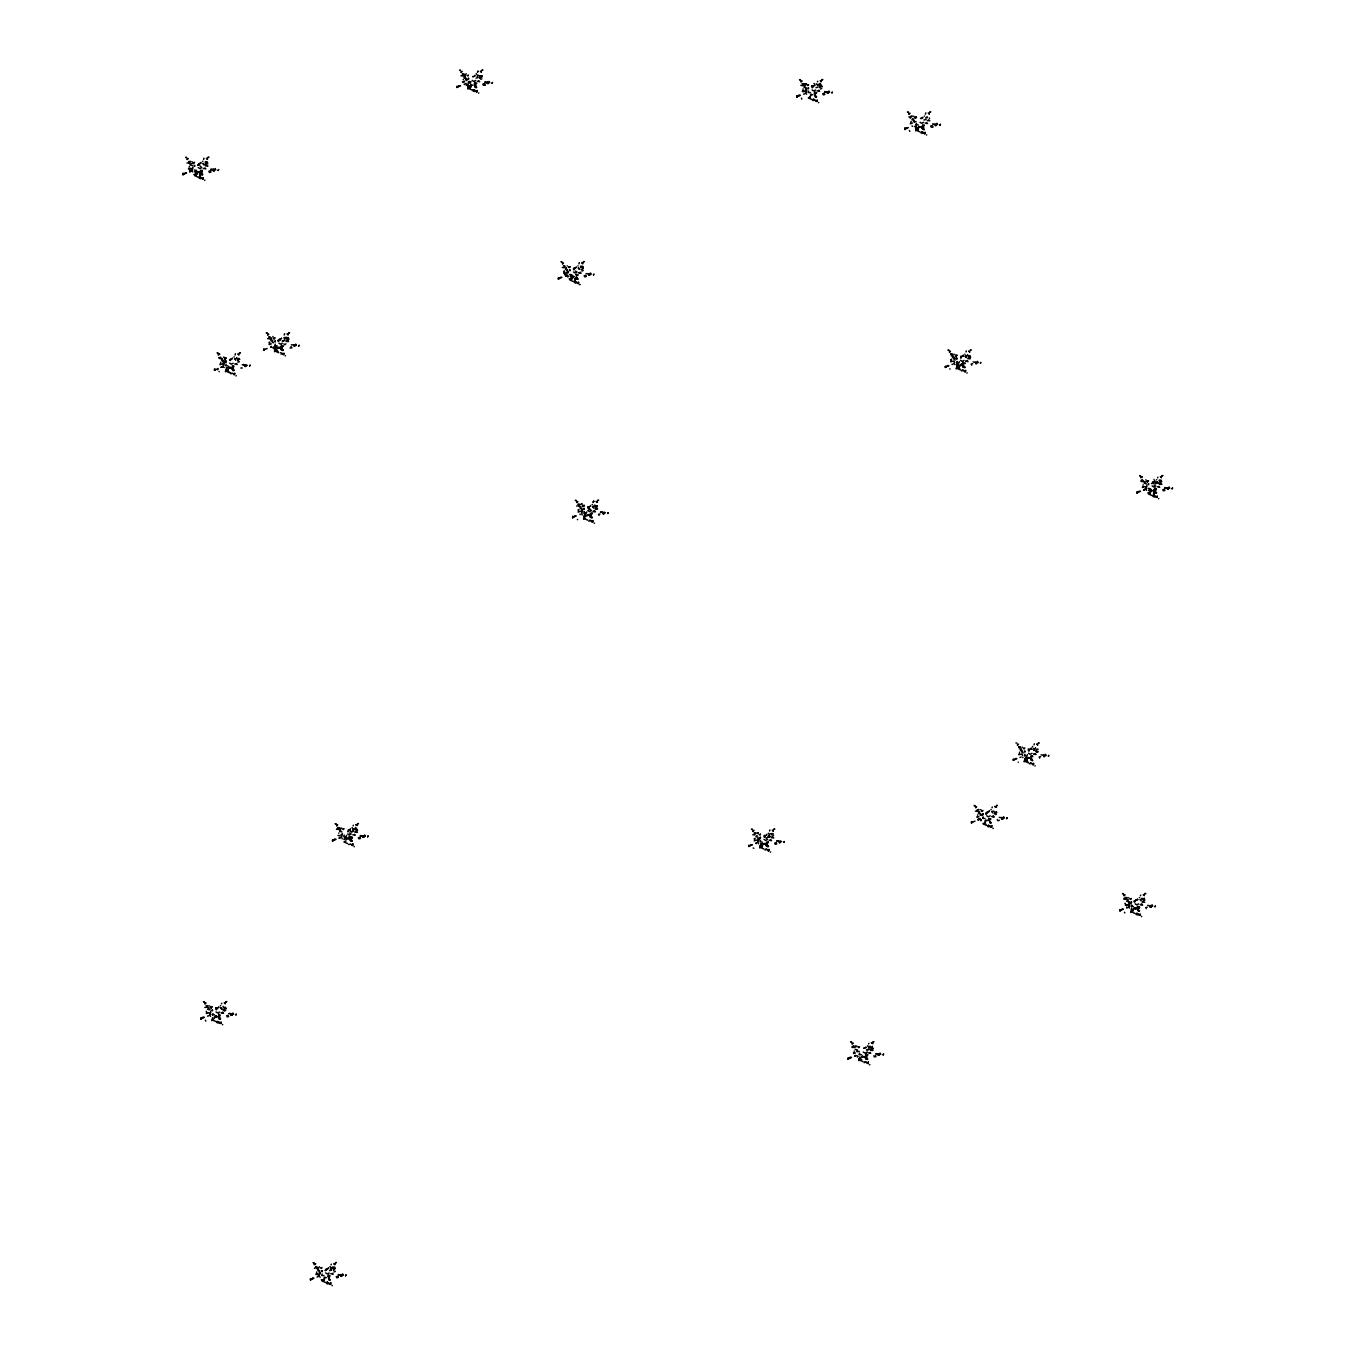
<?xml version="1.0" encoding="UTF-8"?>
<svg xmlns="http://www.w3.org/2000/svg" width="1355" height="1355" viewBox="0 0 1355 1355"><rect width="100%" height="100%" fill="white"/><g stroke="black" fill="none" stroke-linecap="round" stroke-linejoin="round"><path stroke-width="1.5" d="M813.949 83.434L814.66 84.196M1154.003 479.873L1154.037 479.433M222.491 366.731L223.219 365.799L223.253 366.714M318.476 1276.478L319.238 1275.546L319.238 1276.461M566.339 275.539C564.07 277.165 568.49 273.659 567.152 275.539M979.479 819.352L980.258 818.42M1144.992 489.511L1145.771 488.579L1145.754 489.494M192.241 169.917L192.19 169.561M223.677 365.511L223.897 365.308M210.059 1014.336L209.94 1013.455M341.731 836.306L341.596 835.425M581.905 512.935L581.769 512.038M758.055 841.743L758.106 841.049M806.056 92.106L806.123 92.309M954.53 362.666L954.394 361.785M1022.517 755.599L1022.381 754.701M1129.088 906.156L1129.054 905.801M1146.178 488.274L1146.245 487.597M211.668 169.68L213.057 169.494L210.77 169.189L211.888 169.883M339.038 1275.326L340.478 1274.835L338.191 1274.53L339.089 1275.021M361.158 836.069L362.547 835.883L360.261 835.578L361.379 836.272M485.564 82.824L486.987 82.333L484.717 82.028L485.615 82.52M825.534 92.072L826.906 91.886L824.636 91.581L825.754 92.275M876.6 1054.461L878.04 1053.97L875.753 1053.682L876.651 1054.173M933.476 124.372L934.865 124.186M1165.605 488.291L1166.994 487.868L1164.724 487.563L1165.571 488.359M194.188 166.004L194.714 165.564M225.624 361.599L226.15 361.158M212.007 1010.423L212.532 1009.983M274.794 341.562L275.319 341.121M321.609 1271.346L322.134 1270.905M468.136 78.844L468.661 78.404M569.507 270.424L570.032 269.984M583.836 509.023L584.361 508.582M760.003 837.83L760.511 837.39M808.037 88.397L808.02 88.278M956.478 358.753L957.003 358.313M982.629 814.22L983.154 813.779M1024.465 751.686L1024.99 751.246M1131.035 902.244L1131.561 901.803M1148.125 484.379L1148.65 483.938M219.646 1014.793L219.087 1014.946M329.231 1275.716L328.266 1275.106L329.688 1275.597M351.301 836.78L350.894 836.848M866.793 1054.868L866.048 1054.038L867.928 1054.749M990.251 818.589L989.844 818.674M1138.657 906.63L1138.268 906.698M1155.747 488.765L1154.782 488.139L1155.9 488.545M207.434 159.433L206.417 158.315L207.451 158.975M238.87 355.027L237.87 353.909L238.887 354.57M225.252 1003.852L224.253 1002.734L225.286 1003.394M288.039 334.99L287.023 333.872L288.056 334.533M334.854 1264.774L333.838 1263.656L334.871 1264.3M355.908 824.755L357.432 825.534L355.959 824.721M481.381 72.272L480.364 71.154L481.398 71.798M582.752 263.852L581.752 262.751L582.785 263.395M597.081 502.451L596.081 501.333L597.115 501.977M773.231 831.259L772.231 830.141L773.265 830.801M821.282 81.825L820.283 80.707L821.299 81.351M871.468 1042.825L872.925 1043.638L871.401 1042.808M929.242 114.142L928.226 113.024L929.259 113.668M969.723 352.181L968.723 351.064L969.74 351.724M994.909 806.547L996.382 807.36L994.858 806.53M1037.71 745.115L1036.694 743.997L1037.727 744.64M1161.37 477.807L1160.371 476.689L1161.387 477.35M1144.281 895.672L1143.281 894.571L1144.298 895.215M190.479 168.206L190.259 169.307L188.514 169.053L188.938 168.037M208.331 1012.896L206.333 1013.472L206.756 1012.456M978.903 816.675L976.938 817.268L977.361 816.252M274.438 350.013L274.625 346.761M355.688 827.363L355.518 829.463L357.059 829.226L355.366 827.973M467.966 84.044L467.78 87.296L470.066 87.347M820.046 83.366L819.877 85.467L821.418 85.23L819.724 83.976M915.641 129.165L915.828 125.913M189.226 166.767L189.48 166.614M220.662 362.361L220.933 362.208M269.831 342.324L269.831 342.019M338.716 833.156L338.97 833.003M316.647 1272.108L316.901 1271.955M463.173 79.606L463.427 79.454M564.544 271.203L564.662 270.915M578.873 509.785L579.008 509.446M803.075 89.159L803.092 88.854M755.141 838.322L755.158 838.254M911.034 121.476L911.288 121.323M854.209 1051.26L854.463 1051.107M951.515 359.515L951.549 359.126M977.666 814.982L977.92 814.829M1019.502 752.448L1019.502 752.144M1143.163 485.141L1143.163 484.836M183.027 174.761L183.128 173.338L183.027 174.761L184.212 173.728M214.48 370.372L214.564 368.933C213.768 372.083 217.003 367.73 214.818 369.966M200.862 1019.18L200.963 1017.757C200.133 1020.925 203.47 1016.504 201.201 1018.791M263.632 350.318L263.734 348.896C262.921 352.046 266.241 347.642 263.971 349.929M332.517 841.167L332.619 839.727C331.806 842.895 335.125 838.474 332.856 840.761M310.447 1280.102L310.549 1278.68C309.753 1281.813 312.971 1277.477 310.786 1279.696M456.974 87.601L457.075 86.178C456.245 89.328 459.582 84.925 457.312 87.194M558.362 279.198L558.463 277.775C557.633 280.925 560.97 276.505 558.7 278.791M572.691 517.779L572.792 516.357L572.691 517.779L573.859 516.746M796.892 97.154L796.994 95.731L796.892 97.154L798.061 96.12M748.841 846.587L748.942 845.164C748.112 848.332 751.449 843.911 749.18 846.198M904.835 129.47L904.937 128.047L904.835 129.47L906.021 128.437M848.01 1059.254L848.111 1057.832C847.298 1060.982 850.618 1056.561 848.365 1058.848M945.333 367.527L945.417 366.104C944.604 369.254 947.941 364.834 945.671 367.12M971.467 822.976L971.569 821.553C970.739 824.704 974.076 820.3 971.806 822.57M1013.32 760.443L1013.405 759.02C1012.592 762.171 1015.928 757.767 1013.659 760.036M1136.981 493.152L1137.065 491.73C1136.269 494.863 1139.504 490.51 1137.319 492.746M1119.891 911.017L1119.992 909.595C1119.162 912.745 1122.499 908.324 1120.229 910.611M217.461 1016.944L217.308 1016.419M348.913 838.711L349.082 836.306M921.485 126.997L921.298 126.692M988.117 820.605L987.914 820.198M916.302 124.389L916.319 124.694M859.476 1054.173L859.493 1054.478M982.934 817.895L982.934 818.2M1024.77 755.362L1024.786 755.667M961.406 364.343L961.965 365.257M200.963 162.786L200.98 162.549M219.544 358.533L218.612 357.635M232.399 358.381L232.416 358.143M267.596 338.547L269.052 338.801L269.357 337.412M218.782 1007.205L218.799 1006.968M281.552 338.344L281.586 338.106M350.437 829.175L350.471 828.938M328.384 1268.128L328.401 1267.89M474.894 75.626L474.911 75.389M563.748 267.663L562.325 267.409M576.282 267.206L576.298 266.986M577.772 505.957L576.654 505.991M590.611 505.788L590.628 505.567M800.856 85.365L802.312 85.619L802.6 84.247M814.812 85.162L814.829 84.942M753.922 834.765L752.804 834.816M766.761 834.612L766.778 834.375M910.221 117.953L908.968 116.75M922.772 117.479L922.789 117.258M865.947 1047.263L865.964 1047.042M989.387 810.984L989.404 810.764M1142.367 481.618L1140.944 481.364M1154.9 481.161L1154.917 480.923M191.749 170.595L192.122 170.595M209.568 1015.014L209.94 1015.014M341.24 836.984L341.612 836.984M465.697 83.434L466.069 83.434M581.414 513.613L581.769 513.613M805.598 92.987L805.971 92.987M820.232 87.313L820.08 86.347L819.656 87.601M757.564 842.42L757.919 842.42M954.039 363.343L954.411 363.343M1128.596 906.834L1128.969 906.834M235.973 1014.912L236.363 1014.014L235.973 1014.861M298.744 346.05L299.201 345.186L298.761 345.999M492.085 83.333L492.492 82.435L492.102 83.282M593.473 274.93L593.93 274.049L593.473 274.862M832.004 92.885L832.393 91.988L832.004 92.834M783.952 842.319L784.41 841.455L783.952 842.268M980.444 363.259L980.834 362.344L980.444 363.191M1048.431 756.175L1048.821 755.277L1048.431 756.124M1155.002 906.749L1155.442 905.868L1155.002 906.681M189.26 161.55L188.616 161.736M220.696 357.144L220.052 357.33M207.078 1005.969L206.062 1005.613L207.281 1005.986M269.848 337.107L268.849 336.751L270.068 337.124M338.733 827.939L338.106 828.125M316.664 1266.891L314.411 1268.314M463.19 74.39L462.174 74.034L463.41 74.39M564.578 265.97L563.561 265.614L564.798 265.986M578.907 504.568L577.891 504.196L579.127 504.568M803.109 83.942L802.092 83.587L803.312 83.942M755.057 833.376L754.041 833.02L755.277 833.393M911.051 116.259L910.424 116.445M951.549 354.299L950.533 353.943L951.752 354.316M977.683 809.765L977.057 809.951M1019.536 747.232L1018.52 746.876L1019.739 747.232M1126.107 897.789L1125.463 897.992M961.728 364.105L960.458 365.935L958.375 365.986M921.739 127.641L924.042 129.589L922.399 127.98L923.128 127.251M864.913 1057.425L867.776 1059L865.574 1057.764M1153.783 491.882L1156.73 492.898L1154.545 491.645L1153.105 495.744M189.802 170.476L189.446 170.849M194.781 171.712L195.594 171.289L195.374 172.779M226.946 367.662L226.217 367.713M275.387 347.27L276.2 346.846L275.404 347.659M344.272 838.034L345.085 837.678L344.864 839.168M570.099 276.132L570.912 275.726L570.692 277.199M584.462 515.12L585.241 514.307L585.021 515.781M761.307 843.894L760.612 843.928M957.714 364.258L957.392 364.376M978.208 819.165L978.445 818.928M1148.735 490.493L1149.531 489.663L1149.311 491.154M1126.598 907.173L1126.869 906.952M203.995 158.145L203.589 159.467M235.465 353.74L235.025 355.061M284.194 335.024L284.618 333.703M477.519 72.306L477.942 70.985M578.907 263.886L579.347 262.565M593.405 502.163L593.676 501.147L593.236 502.468M769.826 829.971L769.555 830.971M925.804 112.855L925.397 114.159M966.318 350.894L966.03 351.894M1034.305 743.827L1034.017 744.827M203.216 179.08C203.301 174.727 203.402 181.299 201.861 178.216L202.606 178.792M234.652 374.674C234.889 370.05 234.821 376.961 233.297 373.811L234.042 374.387M283.822 354.637C284.177 350.115 283.889 356.958 282.467 353.774L283.212 354.349M221.034 1023.499C221.288 1018.875 221.221 1025.786 219.679 1022.635L220.442 1023.211M352.707 845.469L351.351 844.605L352.707 845.469L352.91 843.826M477.146 91.92C477.248 87.567 477.35 94.139 475.808 91.056L476.554 91.632M330.637 1284.421L329.282 1283.558L330.637 1284.421L330.84 1282.779M578.534 283.517C578.619 279.147 578.721 285.719 577.179 282.636L577.941 283.212M592.863 522.098C593.219 517.576 592.948 524.419 591.508 521.235L592.271 521.811M817.065 101.473C817.319 96.849 817.234 103.759 815.71 100.609L816.472 101.185M769.013 850.906C769.369 846.384 769.098 853.227 767.658 850.042L768.421 850.618M925.025 133.789C925.262 129.165 925.194 136.076 923.67 132.925L924.415 133.501M868.199 1063.573L866.844 1062.71L868.199 1063.573L868.403 1061.914M965.505 371.829C965.861 367.307 965.59 374.166 964.15 370.965L964.895 371.541M991.64 827.295L990.302 826.431L991.64 827.295L991.843 825.652M1033.492 764.762C1033.848 760.24 1033.577 767.082 1032.137 763.898L1032.883 764.474M1157.153 497.454C1157.39 492.847 1157.322 499.741 1155.798 496.591L1156.56 497.166M1140.063 915.336C1140.148 910.967 1140.249 917.538 1138.708 914.456L1139.47 915.032M196.881 171.899L196.441 171.848M228.402 367.307L228.334 367.425M345.999 838.576L346.982 838.457L345.915 838.237M762.696 843.725L762.238 843.674M1150.446 490.561L1151.428 490.442L1150.531 489.917M192.901 168.41L192.664 167.901M224.1 363.513L224.337 364.004M210.719 1012.829L210.499 1012.287M342.375 834.799L342.154 834.307M320.305 1273.751L320.085 1273.209M568.219 272.829L567.999 272.338M806.75 90.785L806.53 90.26M758.478 839.693L758.919 840.337M1146.838 486.784L1146.618 486.293M1129.748 904.649L1129.528 904.124M206.146 165.395L206.35 164.141L205.926 165.208M223.626 1009.627L224.557 1009.069L223.643 1009.543M355.908 830.751L355.603 831.801M480.686 76.964L480.093 78.234M581.143 269.56L581.702 269.34M871.18 1049.566L871.333 1048.618L871.096 1049.905M994.638 813.288L994.79 812.356L994.553 813.627M1036.507 750.551L1036.507 749.637L1036.406 751.093M1160.405 482.905L1160.049 483.786L1160.676 482.499M1143.281 900.601L1142.976 901.651M469.609 86.703L469.524 86.144M957.968 366.612L957.257 365.884L956.24 368.916L957.324 365.139M480.72 79.251L481.889 78.827M870.384 1050.345L872.925 1050.481L871.756 1049.685M200.913 171.153L200.574 170.29M232.958 366.646L232.145 366.189M218.748 1015.573L218.612 1015.454M590.577 514.172L590.983 513.223L590.306 517.288M207.755 163.82L207.484 163.227M288.412 338.682L288.496 339.97L288.632 338.36L287.514 338.648L288.463 338.598M225.269 1008.425L226.234 1008.713L225.607 1007.849M481.381 76.845L481.974 75.643C479.382 75.66 483.837 78.15 481.432 76.066M356.941 830.395C357.364 828.464 357.686 831.953 357.297 829.853M582.769 268.442L583.344 267.223C580.922 267.24 584.31 269.069 582.802 267.663M597.403 506.838L597.132 506.245M821.604 86.212L821.333 85.619M773.553 835.645L773.282 835.053M929.564 118.529L929.293 117.936M970.045 356.568L969.774 355.992M872.434 1048.499L873.382 1048.77L872.772 1047.923M996.247 811.679L996.84 812.509L995.874 812.221M1038.032 749.501L1037.761 748.909M1144.298 900.262C1143.654 898.043 1145.686 901.685 1144.331 899.483M196.052 175.354L196.102 175.083M276.657 350.911L277.114 350.2M469.999 88.194L470.998 86.449L469.999 88.194L470.354 87.143M345.542 841.743L345.898 840.693M323.472 1280.695L324.472 1278.951L323.472 1280.695L323.828 1279.645M809.9 97.746L810.256 96.696M917.86 130.063L918.216 129.013M861.035 1059.847L861.661 1059.576M1150.039 493.474L1150.666 492.187M852.143 1046.534L851.99 1047.466L853.565 1047.28L853.311 1045.62M1124.023 898.297L1123.854 899.229L1125.429 899.043M956.918 363.242L957.663 365.528L957.663 364.664M229.757 368.323L229.994 367.019M216.139 1017.148L216.377 1015.844M1135.168 908.968L1135.405 907.664M219.036 371.372L219.188 371.744M205.808 1021.111L205.384 1020.18M577.637 519.693L577.399 519.405M801.838 99.084L801.415 98.153M753.194 847.993L753.82 848.298M909.798 131.384L909.374 130.47M950.041 368.899L949.703 368.967M1018.266 762.154L1018.113 762.154M1124.836 912.931L1124.447 912.271M198.982 164.633L197.559 165.158L199.117 164.904M279.587 340.19L278.165 340.715L279.723 340.461L278.791 339.614L279.723 340.461M326.403 1269.974L324.98 1270.516L326.538 1270.245M1152.936 483.007L1151.513 483.549L1153.071 483.278M1134.542 900.736L1134.287 901.769L1135.219 901.549L1134.542 900.736L1135.219 901.549M582.481 509.734L582.565 510.31M348.692 831.089L347.913 831.801L348.472 831.022M206.045 163.074L207.569 162.837M237.481 358.685L239.005 358.431M286.633 338.631L286.43 337.26M223.863 1007.493L225.387 1007.256M479.992 75.914L481.499 75.677M333.466 1268.416L333.245 1267.044L334.821 1267.23L333.804 1268.128M581.363 267.511L582.887 267.257M595.692 506.093L597.216 505.838M771.842 834.9L771.639 833.528L773.214 833.732M968.334 355.84L969.858 355.586M871.011 1047.567L872.383 1046.382M1159.965 481.448L1161.506 481.211M1142.892 899.33L1144.264 898.145M269.255 342.934L269.001 342.409M206.468 1011.795L206.214 1011.27M563.968 271.796L563.714 271.271M578.297 510.378L578.043 509.853M754.447 839.202L754.193 838.677M950.939 360.125L950.685 359.6M1125.09 903.768L1125.006 903.192M290.021 347.998L291.918 347.862L290.986 346.524M485.259 85.145L484.633 84.975M932.748 127.184L932.189 125.676L930.665 126.015L931.224 127.15L932.833 126.862M223.897 1009.712L224.202 1009.339M333.652 1269.957L334.16 1269.466M199.117 177.403L200.997 172.576L200.947 174.321L202.369 174.964L200.608 173.626M575.909 277.555L574.486 281.789M191.851 161.702L192.004 161.635M196.729 173.813L196.509 174.643M228.165 369.407L227.945 370.237M281.179 345.847L282.399 349.692M281.298 346.575L282.111 346.643M214.09 1018.689L214.547 1018.232M225.574 1007.781L225.303 1007.646M341.341 828.091L341.494 828.024M350.996 837.475L350.064 836.679M319.424 1266.959L319.323 1266.722M572.064 278.232L571.827 279.062L572.488 277.961M335.176 1268.703L334.329 1268.432L335.278 1268.382M591.17 514.104L590.035 513.968L591.457 517.153M810.087 96.628L810.578 96.205M918.538 128.522L918.317 129.335M762.543 845.639L762.306 846.469M767.608 845.96L766.744 842.674L766.456 846.113M954.14 354.451L954.191 354.129M963.202 363.902L962.863 363.038M963.236 363.597L962.982 363.767M984.712 822.485L985.492 821.824L984.95 822.841M1031.087 756.496L1030.969 756.7M1161.692 481.753L1161.421 481.618M1133.203 910.255L1133.356 910.882M922.603 124.999L922.721 125.863M337.48 1276.613L338.36 1277.46L336.836 1277.782L336.277 1276.647L338.005 1276.241M199.778 176.523L200.591 173.271L202.793 174.524L199.947 173.101M575.926 277.69L574.418 281.4M1153.715 494.897C1155.561 490.662 1154.24 491.323 1155.256 490.916M201.031 172.525L201.319 172.542M281.247 349.844L281.925 348.1L281.027 347.981L281.925 348.1M475.74 86.974L474.369 85.263L475.249 85.382M576.366 276.962L576.637 276.962M328.452 1277.867L328.74 1277.884M590.238 516.153L590.966 515.544M814.88 94.918L815.168 94.935M766.405 844.961L767.116 844.368M963.32 365.291L963.608 365.291M865.574 1057.628L866.302 1057.019M989.472 820.74L989.743 820.757M1137.878 908.782L1138.166 908.782M192.766 171.882L192.478 171.662M273.575 347.253L273.083 348.15L273.083 347.219M466.916 84.535L466.425 85.416L466.408 84.501M568.304 276.115L567.813 277.013L567.796 276.098M857.952 1056.172L857.461 1057.069L857.461 1056.155M981.41 819.911L980.918 820.791L980.901 819.877M239.784 359.38L238.971 359.414M969.824 356.568L970.705 357.026L969.74 356.772M468.881 85.365L467.882 88.99L468.898 85.958L469.982 87.194M916.742 127.235L915.743 130.859L916.776 127.827M760.748 844.351L759.749 847.976L760.765 844.944L760.832 846.198M1025.21 758.207L1024.211 761.832L1025.244 758.8M1136.066 908.409L1135.981 908.663M199.727 174.287L200.642 174.287L200.269 171.153L201.81 174.151L199.456 174.541M470.913 84.552L470.744 84.721M572.284 276.132L572.403 275.861M1153.664 492.678L1154.579 492.661L1154.206 489.528L1155.747 492.526L1153.41 492.915M985.864 813.745L986.118 812.695L986.813 813.508L985.864 813.745L986.813 813.508M337.785 827.532L338.953 827.956M316.884 1266.891L315.749 1266.468M1142.282 479.501L1141.113 480.432M1125.158 897.383L1126.31 897.806M222.745 364.122L223.456 364.326M209.144 1012.947L209.839 1013.134M340.799 834.917L341.511 835.12M567.338 273.151L566.644 272.948M580.973 511.546L581.668 511.733M757.123 840.354L757.818 840.54M953.598 361.277L954.31 361.48M1021.585 754.21L1022.297 754.396M1128.173 904.767L1128.867 904.971M212.6 1015.166L213.04 1013.811M584.428 513.748L584.869 512.393M957.053 363.496L957.511 362.141M1131.628 906.986L1132.069 905.631M189.361 162.092L189.006 163.108L190.784 163.311M220.797 357.686L220.459 358.702L222.22 358.906M207.179 1006.511L206.841 1007.527L208.619 1007.73M564.679 266.512L564.341 267.545L566.119 267.731M579.008 505.093L578.67 506.126L580.448 506.33M910.814 117.817L911.17 116.801M754.82 834.934L755.158 833.918M951.65 354.841L951.312 355.857L953.073 356.06M853.989 1047.601L856.106 1046.771M1143.298 480.466L1142.959 481.499L1144.721 481.686M1126.208 898.331L1125.87 899.364L1127.648 899.551M225.387 371.744L226.404 368.712L226.59 369.729M275.556 348.675L274.54 351.707L275.878 346.948M211.77 1020.569L212.786 1017.537M584.615 516.136L583.599 519.168L584.598 515.544L584.666 517.373M859.951 1057.611L858.918 1060.643L859.917 1057.019L859.883 1058.12M224.964 358.33L224.659 359.227L226.15 358.245L224.981 358.55M273.829 339.173L274.15 338.513M278.283 340.037L278.029 341.087M568.846 267.155L568.863 267.375M583.175 505.737L582.87 506.635L584.361 505.669L582.785 505.432M858.511 1047.212L858.528 1047.449M981.952 810.934L981.985 811.171M1023.804 748.4L1023.821 748.638M1130.375 898.975L1130.392 899.195M1134.609 900.855L1134.287 901.769M761.849 847.18L762.221 846.13M1149.989 493.728L1150.192 492.695M196.272 174.27L197.457 173.609M281.671 345.102L281.925 345.61M474.995 82.384C475.91 82.892 474.352 83.891 474.504 83.129M804.362 90.87L802.787 90.429L802.363 91.446L804.125 91.7M814.914 91.937L815.033 93.258L814.812 92.377M952.768 361.209L950.804 361.802L951.227 360.803M963.354 362.293L963.473 363.614L963.015 362.733M855.479 1052.97L853.498 1053.546L853.921 1052.53M1020.789 754.159L1018.791 754.735L1019.214 753.719M1137.777 907.393C1138.166 904.242 1137.523 908.544 1137.421 906.529M201.404 170.459L202.268 170.256M328.875 1275.648L327.876 1276.325L328.689 1275.851M865.896 1055.647L866.76 1055.223L865.557 1054.783M1155.409 488.681L1154.392 489.358L1155.205 488.901M193.358 162.736L193.121 162.431M224.794 358.33L224.557 358.025M273.964 338.293L274.1 338.056M467.306 75.575L467.069 75.27M211.194 1007.155L210.94 1006.85M342.849 829.125L342.612 828.82M568.693 267.172L568.829 266.918M807.207 85.128L806.97 84.823M759.173 834.561L758.936 834.257M955.648 355.501L955.411 355.179M858.342 1047.229L858.105 1046.907M981.799 810.951L981.867 810.764M1023.635 748.417L1023.398 748.112M1130.206 898.992L1129.968 898.67M200.963 171.509L202.115 172.458L200.777 171.797M219.425 1016.267L219.917 1016.911M351.097 838.237L351.572 838.88M591.22 514.968L590.611 514.51M329.502 1277.833L328.367 1276.85M923.89 127.201L922.62 126.574M866.59 1056.341L867.065 1056.985M1138.454 908.087L1137.641 908.036M193.951 163.159L194.544 162.244M225.98 357.839L225.387 358.77M274.557 338.716L275.15 337.802M468.491 75.084L467.898 75.999M211.787 1007.578L212.379 1006.663M343.442 829.565L344.035 828.633M569.879 266.664L569.286 267.596L570.032 267.071M321.372 1268.5L321.965 1267.586M808.41 84.637L807.8 85.551L808.562 85.043M916.353 116.953L915.76 117.868L916.522 117.36M760.358 834.07L759.765 834.985L760.511 834.477M956.833 354.993L956.24 355.925L957.003 355.4M858.935 1047.652L859.527 1046.737M982.392 811.374L982.985 810.459M1024.82 747.926L1024.228 748.841M1147.888 481.55L1148.481 480.618M1131.408 898.484L1130.798 899.415M815.388 93.444L814.423 92.682M767.32 842.912L766.371 842.116M988.998 818.505L989.963 819.267L988.828 819.182M1138.369 907.325L1137.302 907.223M223.439 357.229L223.998 357.093M209.822 1006.054L209.534 1005.901M567.338 266.054L567.22 265.817M581.922 503.925L581.227 504.5L581.888 503.908M913.812 116.327L913.507 116.191M758.072 832.749L757.394 833.325L758.038 832.732M1128.851 897.874L1128.563 897.721M226.15 364.241L225.624 365.63L228.046 365.935M275.319 344.204L274.794 345.593L277.216 345.898M344.204 835.036L343.679 836.425L346.101 836.729L346.626 835.324M584.361 511.648L583.853 513.054L586.275 513.342L586.783 511.953M322.134 1273.988L321.609 1275.377L324.031 1275.682M808.562 91.022L808.054 92.428L810.476 92.733M916.522 123.339L915.997 124.745L918.419 125.05M760.528 840.473L760.003 841.862L762.425 842.166M957.003 361.395L956.478 362.784L958.9 363.089L959.425 361.7M859.697 1053.123L859.172 1054.529L861.594 1054.834M983.154 816.845L982.629 818.251L985.051 818.556M1024.99 754.312L1024.465 755.717L1026.887 756.022L1027.412 754.616M1131.561 904.886L1131.052 906.275L1133.474 906.58M480.331 77.76L480.06 78.251M333.804 1270.262L333.618 1270.092M994.299 813.423L994.79 812.356M1160.286 482.516L1160.015 483.684M582.769 511.513L582.328 510.886M186.414 157.773L185.652 157.316L186.634 157.451M217.85 353.384L217.088 352.91L218.07 353.045M224.202 367.476L223.914 367.256M267.02 333.33L266.274 332.839L267.24 333.008M460.361 70.612L459.616 70.121L460.565 70.291M204.249 1002.192L203.487 1001.701L204.453 1001.87M210.584 1016.301L210.296 1016.081M335.904 824.179L335.125 823.705L336.125 823.84M561.749 262.209L560.97 261.735L561.952 261.888M342.205 838.864L341.968 838.051M576.078 500.791L575.299 500.317L576.282 500.469M582.413 514.9L582.125 514.68M313.835 1263.114L313.056 1262.657L314.055 1262.792M320.187 1277.223L319.899 1277.003M800.28 80.165L799.518 79.657L800.483 79.843M806.615 94.274L806.327 94.054M908.223 112.482L907.444 112.008L908.443 112.16M914.574 126.591L914.286 126.371M752.228 829.599L751.449 829.141L752.432 829.277M948.72 350.539L947.958 350.03L948.923 350.217M758.563 843.708L758.275 843.488M955.055 364.631L954.767 364.41M851.397 1042.266L850.635 1041.792L851.618 1041.944M974.855 805.988L974.076 805.531L975.058 805.666M1015.945 742.947L1016.911 743.133M1023.042 757.564L1022.754 757.343M1140.368 476.164L1139.606 475.656L1140.571 475.842M1146.703 490.256L1146.415 490.053M1123.278 894.029L1122.516 893.521L1123.481 893.707M1129.613 908.138L1129.325 907.918M190.682 171.069L189.7 171.746L190.733 170.916M222.118 366.663L221.136 367.341L222.169 366.511M271.085 347.253C271.423 344.983 270.322 348.777 271.339 346.474M340.173 837.458L339.157 838.084L340.224 837.305M565.797 276.115L565.137 275.133L566.051 275.336M317.121 1277.088L318.154 1276.258M756.293 843.521C756.768 841.286 755.429 845.029 756.547 842.742M855.666 1055.545L854.683 1056.239L855.716 1055.409M979.106 819.284L978.124 819.961L979.174 819.131M1144.619 489.443L1143.637 490.12L1144.67 489.291M465.171 75.186L463.291 74.932L462.953 75.948L464.731 76.151M565.662 274.54L564.798 274.184M957.443 366.9L957.223 365.274M220.374 363.631L219.95 364.647L222.135 363.885M269.543 343.594L269.12 344.61L271.288 343.848M564.256 272.474L563.832 273.49L566.017 272.711M578.585 511.055L578.162 512.071L580.346 511.292M910.746 122.746L910.323 123.762L912.491 123M754.735 839.863L754.312 840.879L756.496 840.117M1142.875 486.428L1142.451 487.444L1144.636 486.665M1125.785 904.293L1125.361 905.309L1127.868 905.038M478.755 80.843L479.687 81.69L477.265 81.198M222.643 1012.439L221.153 1012.795L223.558 1013.286L222.745 1012.202M580.143 272.44L578.653 272.795L581.058 273.287L580.279 272.338M818.776 90.175L819.589 91.242L817.184 90.751M926.617 122.712L927.548 123.559L925.143 123.068M1035.101 753.685L1033.611 754.041L1036.016 754.532L1035.237 753.6M215.97 369.39L217.799 369.221M821.299 86.398L822.265 86.686L821.384 86.212M237.786 359.736L237.701 360.803L237.887 359.922M286.769 340.071L287.074 340.088M595.827 507.532L596.014 507.143M968.639 356.89L968.774 357.263M771.977 836.34L772.248 836.289M915.353 117.665L915.032 118.325C914.913 115.378 916.59 119.325 914.93 117.14M202.318 171.035L202.454 170.747M233.754 366.629L233.907 366.477M282.924 346.592L283.076 346.44M476.266 83.875L476.401 83.587M577.653 275.455L577.874 275.217M220.137 1015.454L220.221 1015.268M591.983 514.036L592.118 513.901M816.167 93.41L816.404 93.19M329.739 1276.376L329.959 1276.139M924.127 125.727L924.347 125.507M964.608 363.784L964.828 363.546M768.133 842.861L768.353 842.624M867.302 1055.511L867.437 1055.24M1156.255 489.409L1156.408 489.274M990.759 819.25L990.895 818.962M1032.595 756.717L1032.815 756.48M221.407 1003.886L221.729 1003.276M353.079 825.856L353.384 825.246M817.438 81.842L817.776 81.249M331.01 1264.808L331.314 1264.198M958.984 367.036L959.357 366.358M1157.526 477.841L1157.848 477.231M868.572 1043.943L868.894 1043.333M992.012 807.682L992.334 807.072M1026.785 760.307L1027.327 759.291M1140.436 895.706L1140.758 895.096M352.097 845.181L352.842 843.792M330.027 1284.133L330.772 1282.745M991.047 827.007L991.792 825.618M867.59 1063.285L868.335 1061.897M199.49 172L199.676 172.288M230.926 367.595L231.129 367.882M279.723 347.151L279.723 347.981M348.98 838.389L349.167 838.677M589.137 515.002L589.306 515.34M961.779 364.749L961.982 365.037M765.287 843.826L765.49 844.114M1153.427 490.375L1153.63 490.662M864.473 1056.477L864.659 1056.781M1029.766 757.665L1029.969 757.97M1136.506 908.578L1135.964 907.833M217.545 369.746L217.986 368.509M267.155 348.472L265.123 349.353M906.851 127.607L906.326 128.488L908.358 127.607M974.99 821.113L972.958 821.994M817.675 85.467L819.369 85.348L819.047 84.315L816.946 84.738M232.315 368.865C233.077 366.511 231.688 372.388 234.229 370.118M349.912 838.813L352.266 840.913M1031.595 758.224C1030.935 758.427 1030.477 758.986 1032.662 760.629L1030.884 759.308M198.237 167.546L199.896 168.613L201.726 167.664L200.133 165.886M589.561 509.26L587.884 510.564L589.544 511.631L591.39 510.666L589.798 508.938M764.034 839.372L765.694 840.439L767.54 839.49L765.948 837.746M1154.782 490.222L1156.018 490.866M583.615 506.177L584.208 505.246M464.833 84.213C463.935 84.755 464.121 83.333 464.426 84.535M804.751 93.766L803.549 94.139M208.721 1015.793L207.518 1016.165M953.175 364.139L951.989 364.495M1021.162 757.055L1019.976 757.428M1126.547 908.002L1127.75 907.63M578.06 265.953L577.823 265.885M816.591 83.908L816.354 83.841M592.389 504.534L592.152 504.466M965.031 354.282L964.777 354.214M768.539 833.359L768.302 833.291M191.309 163.549L189.852 164.904L192.376 165.479M979.75 811.764L978.293 813.119L980.8 813.694M229.808 360.278L230.553 360.498M574.452 269.323L573.47 268.527L573.758 269.831L574.317 269.052M812.424 86.703L811.797 85.958L812.289 87.804L812.983 87.296M216.952 1009.323L216.258 1009.831L215.767 1007.985L216.394 1008.73M588.781 507.922L588.087 508.43L588.222 507.312M960.864 357.059L960.729 358.16L961.406 357.652M764.931 836.729L764.237 837.238L764.372 836.137M1029.275 750.314L1028.716 751.093L1028.225 749.247L1029.394 750.585M230.604 372.964L230.536 372.574M576.586 278.876L577.704 279.384L576.603 277.555L577.128 278.571L574.791 278.961M813.017 99.762L813.627 98.915M815.117 96.849L816.235 97.34L815.134 95.511M216.986 1021.789L216.919 1021.399M350.081 839.524L351.284 840.54M964.099 366.9L963.286 365.325L962.931 367.036M327.182 1281.864L326.572 1282.711M328.723 1279.747L329.79 1280.289L328.706 1278.459M1137.438 909.374L1138.657 910.391M192.8 167.004L192.918 167.292M224.236 362.598L224.354 362.886M273.388 342.561L273.507 342.849M568.118 271.44L568.236 271.711M806.648 89.396L806.767 89.684M210.618 1011.423L210.736 1011.711M342.273 833.393L342.392 833.681M914.608 121.713L914.71 122.001M955.089 359.769L955.207 360.04M320.22 1272.345L320.322 1272.633M758.597 838.83L758.715 839.118M1146.736 485.395L1146.855 485.666M1023.076 752.686L1023.194 752.974M981.223 815.219L981.342 815.507M857.783 1051.497L857.901 1051.785M1129.647 903.26L1129.765 903.531M281.027 346.474L281.518 346.711M814.287 93.309L814.778 93.546M349.912 837.305L350.403 837.542M988.862 819.131L989.946 819.301M233.517 368.086L232.399 367.103M476.028 85.331L474.758 84.704M230.57 373.726L232.806 373.201M281.095 354.214L281.976 353.164L280.621 352.639M813.864 99.474L812.983 100.524L815.219 99.999M350.86 843.996L348.625 844.521M330.501 1267.687L332.602 1267.264L332.94 1268.297L331.162 1268.483M476.892 83.095L475.47 83.078M965.217 363.038L963.557 363.276M283.161 345.813L282.128 345.813M464.24 77.98L465.256 76.388M222.745 359.143L221.61 360.413L223.812 361.074M271.915 339.106L270.78 340.376L272.982 341.037M566.644 267.968L565.492 269.239L567.694 269.899M805.158 85.941L804.023 87.211L806.225 87.872M913.118 118.258L911.983 119.528L914.185 120.172M580.973 506.567L579.821 507.82L582.023 508.481M339.783 831.547L340.799 829.938M208.128 1009.56L209.127 1007.968M953.598 356.297L952.463 357.568L954.665 358.228M318.73 1268.89L317.595 1270.16L319.797 1270.821M757.123 835.374L755.971 836.645L758.173 837.305M1145.246 481.923L1144.111 483.193L1146.313 483.854M1021.585 749.23L1020.451 750.501L1022.652 751.161M1127.157 901.397L1128.156 899.788M465.646 74.322L466.205 73.763M272.863 336.48L273.151 337.056M471.388 84.603L470.524 85.517L472.98 85.094M811.306 94.156L810.442 95.07L812.898 94.647M919.266 126.472L918.385 127.387L920.841 126.963M588.697 515.273L586.241 515.696L588.781 514.612L589.323 515.527M324.878 1277.104L323.997 1278.019L326.453 1277.596M1151.394 490.137L1150.531 491.052L1152.986 490.646M985.881 819.978L985.017 820.893L987.473 820.469M232.704 366.121L233.704 365.85M815.117 92.902L816.811 92.326M923.077 125.219L924.076 124.965M187.159 159.585L188.176 158.467L187.142 159.111M461.107 72.425L462.123 71.358L461.09 71.951M219.612 354.062L218.087 354.891L219.612 354.112M267.765 335.142L268.781 334.024L267.748 334.668M562.477 264.005L563.494 262.955L562.461 263.548M801.008 81.978L802.024 80.86L800.991 81.503M908.968 114.294L909.984 113.176L908.951 113.82M576.824 502.586L577.823 501.486L576.807 502.129M336.65 825.974L337.666 824.856L336.633 825.517M204.978 1004.004L205.994 1002.886L204.961 1003.53M949.448 352.334L950.465 351.233L949.432 351.877M315.596 1263.809L314.055 1264.621L315.596 1263.859M752.974 831.411L753.973 830.293L752.957 830.937M1142.113 476.858L1140.588 477.671L1142.113 476.909M1017.436 745.267L1018.452 744.149L1017.419 744.793M975.6 807.8L976.616 806.733L975.583 807.326M852.143 1044.061L853.159 1043.011L852.126 1043.604M1124.006 895.824L1125.023 894.723L1123.989 895.367M592.609 512.935L591.187 513.257M576.282 274.404L576.79 274.489M204.605 180.351L204.876 180.096M478.552 93.19L478.823 92.936M236.058 375.945L236.329 375.691M285.211 355.908L285.482 355.654M579.33 284.584L580.211 284.516M818.471 102.743L818.742 102.489M926.414 135.06L926.685 134.806M594.269 523.352L594.54 523.115M354.095 846.74L354.366 846.485M222.44 1024.77L222.711 1024.515M966.911 373.099L967.182 372.845M770.419 852.176L770.69 851.922M1158.559 498.725L1158.83 498.471M332.026 1285.692L332.297 1285.438M1034.898 766.032L1035.169 765.778M993.046 828.566L993.317 828.312M869.588 1064.844L869.859 1064.59M1141.469 916.59L1141.74 916.336M958.29 366.053L961.356 364.241M588.019 506.635L588.29 507.532M960.644 356.365L960.932 357.28M764.169 835.442L764.44 836.34M1131.781 910.154L1130.798 912.406L1131.781 908.765L1131.865 910.611M190.056 161.16L190.411 161.685M464.003 74L464.359 74.525M803.922 83.553L804.277 84.078M911.864 115.869L912.355 116.157M579.72 504.179L580.363 504.382M339.546 827.549L339.902 828.074M207.891 1005.579L208.247 1006.104M952.362 353.909L952.701 354.434M755.87 832.986L756.31 833.02M1020.349 746.842L1020.688 747.367M978.496 809.375L978.852 809.9M855.039 1045.654L855.395 1046.179M1126.92 897.417L1127.275 897.925M275.336 348.506L275.2 349.251M584.395 515.967L584.039 516.052M344.221 839.338L343.865 839.423M957.02 365.698L956.884 366.443M760.545 844.775L760.409 845.52M1131.594 909.188L1131.239 909.29M183.382 174.372L184.246 173.677M797.231 96.747L798.095 96.07M905.191 129.064L906.055 128.386M573.029 517.373L573.91 516.695M195.205 175.015L194.493 175.557L198.101 177.149M469.135 87.855L468.424 88.38L472.031 89.989M473.098 90.209L473.03 89.803M226.641 370.609L225.929 371.151L229.537 372.744L227.792 370.152M232.044 369.221L233.822 370.559L232.603 368.492M275.793 350.572L275.082 351.097L278.707 352.707L276.945 350.115M281.213 349.184L282.975 350.522L281.552 349.878L281.603 348.133M809.054 97.408L808.342 97.933L811.95 99.542M570.523 279.435L569.811 279.977L573.419 281.586M916.996 129.724L916.285 130.249L919.91 131.858M922.416 128.335L924.178 129.657L922.755 129.03L922.806 127.285M584.852 518.033L584.14 518.559L587.748 520.168M590.272 516.645L592.44 517.525L589.933 516.272M957.494 367.764L956.782 368.306L960.39 369.898L958.646 367.307M962.914 366.375L964.675 367.713L963.236 367.07L963.286 365.325M344.678 841.404L343.967 841.946L347.591 843.538M350.098 840.015L351.86 841.353L350.437 840.71L350.488 838.965M213.023 1019.434L212.312 1019.976L215.919 1021.568M1149.142 493.389L1148.43 493.931L1152.038 495.54M1154.562 492.001L1156.323 493.339L1154.883 492.695L1154.934 490.95M761.002 846.841L760.291 847.383L763.898 848.975M766.422 845.452L768.183 846.79L766.744 846.147L766.811 844.402M322.609 1280.356L321.897 1280.882L325.522 1282.491M1025.481 760.697L1024.77 761.222L1028.377 762.831L1026.633 760.223M983.628 823.23L982.917 823.755L986.525 825.364L984.78 822.756M860.188 1059.508L859.476 1060.033L863.084 1061.642M865.591 1058.12L867.352 1059.441L865.93 1058.814L865.981 1057.052M1132.052 911.254L1131.34 911.796L1134.948 913.405M1137.472 909.866L1139.233 911.204L1137.793 910.56L1137.844 908.815M572.775 278.029L571.573 278.74M593.287 502.214L593.676 501.147M242.308 367.967L240.851 368.035M1147.448 480.873L1147.058 480.805M476.723 87.364L475.097 85.738M281.196 348.828L283.381 350.081L280.892 348.828M816.642 96.916L815.016 95.29L815.659 96.527M578.111 278.944L576.485 277.318M590.255 516.272L591.881 517.898L590.594 517.339L590.645 515.577M962.897 366.019L965.082 367.273L962.575 366.019M220.611 1018.943L218.985 1017.317M766.405 845.097L768.59 846.35L766.1 845.097M1032.51 760.562L1030.562 758.952M991.216 822.739L989.59 821.113M330.197 1279.865L328.588 1278.239L329.214 1279.476M1137.455 909.51L1139.64 910.763M219.137 1014.472L218.883 1013.963M863.22 1052.039L864.88 1053.106L867.403 1052.005M208.196 157.637L208.975 157.163L207.993 157.316M482.143 70.477L482.905 70.003L481.923 70.138M239.632 353.232L240.411 352.757L239.429 352.91M288.801 333.195L289.58 332.72L288.598 332.873M822.045 80.03L822.824 79.555L821.841 79.691M583.514 262.057L584.293 261.6L583.311 261.735M930.004 112.346L930.783 111.872L929.801 112.008M597.843 500.639L598.622 500.181L597.64 500.317M970.485 350.386L971.264 349.912L970.282 350.064M357.686 824.026L358.465 823.552L357.483 823.705M226.014 1002.056L226.793 1001.582L225.811 1001.735M1162.133 476.012L1162.912 475.537L1161.929 475.69M774.01 829.463L774.772 828.989L773.79 829.141M1038.472 743.319L1039.251 742.845L1038.269 742.98M996.636 805.852L997.399 805.378L996.416 805.514M335.617 1262.979L336.396 1262.504L335.413 1262.64M873.179 1042.114L873.958 1041.656L872.976 1041.792M1145.043 893.877L1145.822 893.419L1144.84 893.555M189.7 171.746L190.886 171.374M221.136 367.341L222.322 366.985M1143.637 490.12L1144.84 489.765M978.124 819.961L979.326 819.589M854.683 1056.239L855.869 1055.867M577.992 274.574L576.857 274.675M475.673 80.487L473.827 81.452L472.167 80.385M233.162 363.259L231.332 364.207L229.673 363.14M282.331 343.221L280.485 344.17L278.842 343.103M815.591 90.04L813.745 91.005L812.085 89.938M923.534 122.356L921.705 123.322L920.045 122.255M964.015 360.413L962.186 361.362L960.526 360.311M219.561 1012.083L217.715 1013.032L216.055 1011.965M1032.002 753.329L1030.173 754.295L1028.513 753.228M990.166 815.862L988.32 816.828L986.677 815.761M329.146 1272.989L327.3 1273.954L325.657 1272.887M1138.59 903.904L1136.743 904.852L1135.083 903.802M1025.007 758.631L1025.295 758.41M475.266 83.062L474.86 83.993M916.183 127.743L916.81 127.438M995.332 814.575L996.382 814.203L995.214 813.407M237.989 362.259L239.378 361.582M820.419 89.04L821.791 88.38M581.888 271.085L583.26 270.407L582.108 269.611M223.219 1010.271L224.608 1009.611M224.388 1011.084L225.76 1010.407M1035.677 751.534L1038.218 751.669L1036.829 752.33M333.974 1272.006L335.363 1271.329M1143.637 901.431L1142.248 902.108L1144.789 902.227M202.488 161.465L202.793 161.313M476.435 74.288L476.181 73.593M233.924 357.059L234.229 356.907M924.296 116.157L924.601 116.022M351.978 827.854L352.283 827.702M1156.442 479.839L1156.73 479.687M220.323 1005.884L220.611 1005.732M1032.764 747.13L1032.51 746.436M990.928 809.663L991.233 809.528M329.909 1266.79L330.214 1266.654M1139.352 897.704L1139.64 897.552M867.471 1045.941L867.776 1045.806M199.964 163.328L200.845 163.328L199.981 163.362M474.69 75.795L474.792 76.168M232.179 358.55L232.281 358.923M281.349 338.513L281.45 338.886M814.592 85.348L814.694 85.721M576.061 267.375L576.163 267.748M921.773 118.037L922.653 118.021L921.79 118.071M590.407 505.957L590.492 506.33M963.032 355.704L963.134 356.077M350.234 829.345L349.421 829.734L350.335 829.717M1154.68 481.33L1154.782 481.702M218.561 1007.375L218.663 1007.747M766.557 834.782L766.642 835.154M1031.02 748.638L1031.121 749.01M988.405 811.543L989.286 811.543L988.422 811.577M328.164 1268.297L328.266 1268.67M1136.828 899.568L1137.692 899.568L1136.828 899.618M865.726 1047.449L865.828 1047.805M912.101 125.846L912.288 126.405M579.957 514.155L580.143 514.697M1137.59 899.195L1137.692 899.568M480.144 77.913L480.026 77.15M474.385 83.824L475.453 83.925M576.129 275.251L575.892 274.709M293.645 345.051L291.376 344.746M588.375 273.913L586.105 273.608M975.346 362.242L973.076 361.937M1043.333 755.175L1041.063 754.871M1001.481 817.709L999.211 817.404M1149.904 905.733L1147.634 905.428M317.917 1273.819L316.359 1273.378L315.935 1274.394L317.68 1274.649M1028.919 750.196L1028.631 749.315M476.062 78.15L478.264 77.489L477.146 76.219M815.981 87.685L818.183 87.042M923.924 120.002L926.142 119.359M282.721 340.867L284.923 340.207M351.606 831.699L353.807 831.038L352.69 829.768M767.929 837.136L770.131 836.475L769.013 835.205M867.098 1049.786L869.317 1049.143M329.536 1270.651L331.738 1269.991M282.23 341.037L284.499 340.461M353.384 831.293L351.114 831.868L350.115 830.547M767.421 837.305L769.691 836.729L768.708 835.425M866.607 1049.956L868.877 1049.397M1145.94 480.009L1145.839 479.755M1022.28 747.299L1022.178 747.062M856.987 1046.111L856.682 1045.975M972.67 363.733L971.145 364.055L971.704 365.189M600.028 513.985L598.52 514.307L599.062 515.459M1040.657 756.649L1039.133 756.988L1039.692 758.123M999.38 820.334L997.856 820.656L997.297 819.521M228.199 1015.386L226.675 1015.725L227.233 1016.86L228.758 1016.538M1147.228 907.223L1145.703 907.545L1146.262 908.697M229.588 359.685L230.435 360.227M487.41 82.113L488.325 83.57L487.156 83.451L487.495 82.096M213.548 169.256L214.378 170.73L213.209 170.611L214.378 170.73M827.465 93.241L828.227 93.122C827.312 89.345 826.398 94.325 828.227 93.122M935.424 125.558L936.186 125.439C935.272 121.662 934.34 126.642 936.186 125.439M588.934 275.268L589.696 275.15C588.866 271.39 587.833 276.403 589.696 275.15M245.052 366.443L245.814 366.324C244.984 362.547 243.951 367.561 245.814 366.324M975.905 363.597L976.667 363.479C975.837 359.702 974.804 364.732 976.667 363.479M603.263 513.85L604.025 513.748C603.212 509.971 602.162 514.985 604.025 513.748M1167.553 489.223L1168.315 489.104C1167.485 485.327 1166.452 490.358 1168.315 489.104M363.089 837.238L362.954 835.662L363.868 837.119L362.7 837L363.868 837.119M1043.892 756.53L1044.654 756.412C1043.824 752.635 1042.791 757.648 1044.654 756.412M779.413 842.674L780.192 842.556C779.362 838.779 778.329 843.792 780.192 842.556M1002.039 819.064L1001.904 817.488L1002.819 818.945L1001.65 818.827L1002.819 818.945M231.434 1015.268L231.299 1013.692L232.196 1015.149L231.028 1015.03L232.196 1015.149M1150.463 907.088L1150.412 905.513L1151.225 906.969L1150.056 906.851L1151.225 906.969M878.599 1055.325L878.531 1053.75L879.361 1055.223L878.192 1055.088L879.361 1055.223M320.542 1267.772L320.83 1267.857M341.02 1276.19L340.884 1274.615L341.799 1276.071L340.63 1275.953L341.799 1276.071M477.858 71.561L477.875 71.696M460.937 75.812L462.529 75.626M187.007 162.99L188.582 162.786M338.242 828.244L336.48 829.379L338.072 829.175M975.431 811.188L977.023 811.001M204.825 1007.409L206.4 1007.205M477.35 74.965L479.45 75.795M925.55 117.851L927.328 117.665L926.989 116.632M283.923 337.649L285.786 337.48L286.125 338.513L284.347 338.699M235.177 358.736L236.956 358.55L236.617 357.534M966.03 355.891L967.809 355.704L967.47 354.688M593.388 506.16L595.167 505.974L594.845 504.941M1034.017 748.824L1035.796 748.638L1035.457 747.604M352.893 828.515L355.01 829.345M770.995 833.748L769.234 834.07M992.165 811.357L993.943 811.171M1140.588 899.398L1142.367 899.195L1142.045 898.179M339.19 838.135L340.376 837.78M1031.189 756.835L1032.544 755.938M767.337 842.082L768.387 841.692M916.082 121.611L913.609 121.679L913.473 120.256M225.591 361.074L223.118 361.141L223.236 362.581L225.709 362.496M956.444 358.228L953.971 358.313L954.089 359.736M982.697 815.117L980.224 815.202L980.105 813.762M757.597 838.813L760.07 838.728M1131.12 903.158L1128.647 903.226L1128.529 901.803M859.256 1051.395L856.783 1051.463L856.648 1050.04M980.359 809.629L980.986 809.714M195.018 174.372L196.035 174.355L193.833 174.456M570.336 278.791L571.37 278.774L569.168 278.876M575.045 278.724L575.943 278.046M1148.955 492.746L1149.989 492.729M185.042 172.898L186.55 172.915L184.534 173.796M560.377 277.318L561.868 277.335L559.852 278.215M947.331 365.647L948.839 365.664L946.823 366.544M1138.979 491.272L1140.487 491.289L1138.471 492.17M574.706 515.916L576.214 515.916L574.181 516.797M1015.318 758.58L1016.826 758.58L1014.81 759.461M1121.889 909.137L1123.397 909.154L1121.381 910.035M1147.787 492.83L1150.056 492.881M858.816 1058.949L861.102 1058.983M321.254 1279.798L323.54 1279.848M804.989 84.671L802.871 85.501L804.65 85.704M271.728 337.835L269.611 338.665L271.39 338.869M1019.299 748.79L1021.06 748.993M977.446 811.323L979.225 811.526M340.613 828.684L338.496 829.497L340.274 829.7M318.544 1267.619L316.426 1268.449L318.205 1268.653M471.083 81.774L468.661 81.486L468.136 82.875L470.558 83.18M205.825 161.702L207.4 161.906M194.188 170.036L196.611 170.34M581.143 266.122L582.735 266.325M569.523 274.455L571.946 274.76M1159.761 480.077L1161.354 480.28M1148.142 488.41L1150.564 488.715M212.024 1014.455L214.446 1014.76M464.63 81.131L462.445 81.893L464.206 82.147M338.005 835.442L339.749 835.696M1030.85 755.971L1031.816 755.921M464.121 77.658L466.306 78.319M1127.021 901.058L1129.223 901.719M339.665 831.208L341.867 831.868M855.157 1049.312L857.359 1049.956M207.993 1009.238L210.194 1009.898M921.959 126.286L923.602 128.844M962.304 369.83L963.659 370.355L961.423 370.88M589.662 520.1L591.017 520.608L588.781 521.15M1030.291 762.763L1031.646 763.288L1029.41 763.813M765.812 848.908L767.167 849.433L764.931 849.958M864.998 1061.575L866.353 1062.1L864.117 1062.625M936.999 124.321L936.898 123.288L937.626 124.592M829.057 92.005L828.955 90.971L829.667 92.275M489.138 82.452L489.036 81.419L489.765 82.723M977.48 362.378L977.395 361.328L978.107 362.649M1169.145 488.003L1169.043 486.953L1169.755 488.274M590.526 274.049L590.424 272.999L591.136 274.32M215.191 169.612L215.089 168.579L215.818 169.883M295.796 345.169L295.695 344.136L296.423 345.44M604.381 512.173L605.482 512.901M246.153 364.749L247.254 365.494M1045.467 755.294L1045.383 754.261L1046.094 755.565M1003.632 817.827L1003.53 816.794L1004.258 818.098M1152.055 905.868L1151.953 904.818L1152.665 906.139M780.531 840.981L781.632 841.709M880.174 1054.105L880.073 1053.072L880.801 1054.376M364.681 836.001L364.58 834.968L365.308 836.289M233.026 1014.031L232.925 1012.998L233.636 1014.302M342.612 1274.953L342.51 1273.92L343.238 1275.224M989.692 822.671L990.81 823.163L989.709 821.333L990.234 822.35M932.579 123.898L933.731 124.558M243.341 364.427L244.493 365.088L242.223 364.783M229.723 1013.252L230.875 1013.913L228.605 1013.608M1154.02 484.971L1155.663 486.038L1153.833 486.987L1152.173 485.937M575.401 271.017L577.061 272.084L575.214 273.032L573.555 271.982M349.556 832.986L351.216 834.053L349.37 835.002L347.727 833.935M928.582 119.901L929.75 120.697L927.21 120.561M1160.727 483.566L1161.879 484.362L1159.338 484.243M969.079 357.94L970.231 358.736L967.69 358.618M206.79 165.191L207.942 165.988L205.401 165.852M287.379 340.749L288.547 341.545L286.007 341.409M772.587 837.017L773.756 837.813L771.198 837.678M812.492 86.906L811.797 85.958M216.461 1008.933L215.767 1007.985M1157.136 481.753L1158.271 483.041M1154.934 482.414L1156.069 483.684M965.488 356.128L966.623 357.415M1033.475 749.061L1034.61 750.331M1140.063 899.618L1141.181 900.906M578.534 267.799L579.652 269.086M991.64 811.594L992.758 812.865M592.863 506.397L593.981 507.668M203.199 163.379L204.334 164.649M234.635 358.973L235.77 360.244M221.034 1007.798L222.152 1009.069M1158.898 486.293L1159.677 487.241L1157.272 486.75M770.758 839.744L771.537 840.693L769.132 840.185M204.961 167.918L205.74 168.867L203.335 168.376M869.944 1052.412L870.723 1053.343L868.318 1052.852M283.923 343.916L284.702 344.864L285.871 343.814M236.397 363.513L237.176 364.461L234.771 363.97M354.451 834.307L355.23 835.256L352.808 834.765M332.382 1273.26L333.161 1274.191L330.739 1273.7M1156.848 481.974L1157.831 483.278M1154.579 482.549L1155.561 483.854M965.2 356.348L966.183 357.652M1033.188 749.281L1034.17 750.585M578.229 268.019L579.212 269.323M592.558 506.601L593.541 507.922M202.911 163.599L203.894 164.904M220.73 1008.018L221.712 1009.323M330.315 1268.941L331.314 1270.245M475.215 85.958L476.316 87.787L474.877 87.16L474.944 85.416M219.104 1017.554L220.204 1019.383L218.765 1018.74L218.816 1016.995L219.629 1018.554M275.217 346.033L276.081 347.625M1031.562 758.8L1032.087 759.816M866.793 1058.628L865.506 1056.138L865.625 1058.763M232.433 368.17L233.246 369.746M875.364 1055.46L875.923 1056.595L874.398 1056.934L873.839 1055.782M922.348 126.438L922.45 128.979M1159.118 480.314L1159.457 481.33M580.516 266.359L580.838 267.375M205.181 161.922L205.52 162.956M223.016 1006.342L223.338 1007.375M1148.396 483.718L1148.633 484.802M1131.306 901.583L1131.544 902.667M956.749 358.093L956.986 359.177M1024.736 751.009L1024.956 752.093M982.883 813.542L983.12 814.626M808.308 87.719L808.545 88.803M760.257 837.17L760.494 838.254M569.778 269.764L570.015 270.848M584.107 508.345L584.344 509.429M468.39 78.167L468.627 79.251M275.065 340.901L275.285 341.985M194.459 165.344L194.68 166.428M225.895 360.938L226.133 362.022M321.88 1270.668L322.1 1271.769M212.278 1009.763L212.515 1010.847M958.222 364.36L958.459 365.664M1026.209 757.276L1026.446 758.597M585.58 514.612L585.817 515.916M288.005 337.463L288.158 338.394M1021.958 751.229L1022.077 752.652M805.531 87.94L805.649 89.362M567 269.984L567.118 271.407M581.329 508.565L581.447 509.988M465.612 78.387L465.73 79.826M272.27 341.104L272.406 342.544M319.086 1270.888L319.221 1272.328M213.463 169.273L213.616 170.849M1030.867 758.817L1030.918 759.952M275.505 347.49L275.624 349.929M764.931 843.42L765.473 844.334L764.931 843.42M218.155 170.442L218.595 169.629L218.155 170.442M249.591 366.036L250.031 365.223L249.591 366.036M367.645 836.831L368.035 835.984L367.645 836.831M345.576 1275.783L346.016 1274.97L345.576 1275.783M607.802 513.443L608.26 512.647L607.802 513.443M939.964 125.134L940.404 124.338L939.964 125.134M883.138 1054.918L883.579 1054.122L883.138 1054.918M1006.596 818.657L1007.036 817.844L1006.596 818.657M1172.092 488.816L1172.532 488.003L1172.092 488.816M466.764 79.572L466.594 80.487L466.764 79.572M192.156 168.291L191.8 169.189L192.156 168.291M319.577 1273.615L319.204 1274.513L319.577 1273.615M806.005 90.666L805.649 91.564L806.005 90.666M1146.093 486.665L1145.737 487.563L1146.093 486.665M193.528 162.736L193.223 163.633L193.528 162.736M211.346 1007.155L211.041 1008.052L211.346 1007.155M955.817 355.484L955.512 356.382L955.817 355.484M1147.465 481.11L1147.16 482.007L1147.465 481.11M199.71 163.701L198.846 163.769L199.71 163.701M231.146 359.295L230.282 359.363L231.146 359.295M280.316 339.258L279.452 339.326L280.316 339.258M473.64 76.541L472.776 76.608L473.64 76.541M575.028 268.121L574.164 268.188L575.028 268.121M217.528 1008.12L216.665 1008.188L217.528 1008.12M349.2 830.09L348.337 830.158L349.2 830.09M589.357 506.719L588.493 506.77L589.357 506.719M813.559 86.093L812.695 86.161L813.559 86.093M327.131 1269.042L326.267 1269.11L327.131 1269.042M921.519 118.41L920.655 118.461L921.519 118.41M961.999 356.45L961.135 356.517L961.999 356.45M765.507 835.527L764.643 835.595L765.507 835.527M864.693 1048.194L863.829 1048.245L864.693 1048.194M988.134 811.916L987.27 811.984L988.134 811.916M1153.647 482.075L1152.783 482.143L1153.647 482.075M1029.986 749.383L1029.123 749.451L1029.986 749.383M1136.557 899.94L1135.693 900.008L1136.557 899.94M351.944 837.136L352.114 838.034L351.944 837.136M1139.318 907.003L1139.487 907.901L1139.318 907.003M458.989 85.738L458.464 86.618L460.497 85.755L458.989 85.738M202.86 1017.317L202.352 1018.215L204.368 1017.334L202.86 1017.317M334.533 839.287L334.007 840.185L336.04 839.304L334.533 839.287M798.891 95.29L798.383 96.171L800.399 95.29L798.891 95.29M312.463 1278.239L311.938 1279.12L313.97 1278.256L312.463 1278.239M750.856 844.724L750.331 845.622L752.364 844.741L750.856 844.724M850.025 1057.391L849.5 1058.272L851.533 1057.391L850.025 1057.391M200.015 177.082L199.134 178.132L200.489 178.657L201.37 177.607L200.015 177.082M473.945 89.921L473.081 90.971L474.436 91.496L475.3 90.446L473.945 89.921M575.333 281.501L574.452 282.551L575.807 283.076L576.688 282.026L575.333 281.501M921.823 131.791L920.943 132.841L922.298 133.349L923.178 132.316L921.823 131.791M217.833 1021.501L216.952 1022.551L218.307 1023.076L219.188 1022.026L217.833 1021.501M327.436 1282.423L326.555 1283.473L327.91 1283.998L328.791 1282.948L327.436 1282.423M1153.952 495.456L1153.071 496.506L1154.426 497.031L1155.307 495.981L1153.952 495.456M988.439 825.297L987.575 826.347L988.93 826.872L989.794 825.822L988.439 825.297M1136.862 913.321L1135.981 914.371L1137.336 914.896L1138.217 913.846L1136.862 913.321M197.457 171.763L196.594 172.678L199.033 172.271L197.457 171.763M228.893 367.357L228.03 368.272L230.469 367.866L228.893 367.357M278.046 347.32L277.182 348.235L279.638 347.829L278.046 347.32M572.775 276.183L571.912 277.114L574.368 276.691L572.775 276.183M346.948 838.152L346.067 839.067L348.523 838.66L346.948 838.152M215.276 1016.182L214.412 1017.097L216.868 1016.69L215.276 1016.182M763.255 843.589L762.391 844.504L764.847 844.097L763.255 843.589M1027.734 757.445L1026.87 758.36L1029.309 757.936L1027.734 757.445M862.441 1056.256L861.577 1057.171L864.016 1056.748L862.441 1056.256M1134.304 908.002L1133.441 908.917L1135.897 908.511L1134.304 908.002M963.27 355.298L963.574 356.196L963.27 355.298M1031.257 748.231L1031.562 749.129L1031.257 748.231M596.437 508.193L595.048 508.87L597.606 509.006L596.437 508.193M356.263 831.58L354.891 832.258L357.432 832.377L356.263 831.58M601.552 511.834L600.434 512.207L602.704 512.495L601.552 511.834M777.702 840.642L776.584 841.015L778.854 841.32L777.702 840.642M967.25 360.667L965.624 361.124L968.029 361.616L967.25 360.667M594.608 510.937L592.982 511.377L595.387 511.868L594.608 510.937M993.401 816.133L991.758 816.574L994.18 817.065L993.401 816.133M1141.808 904.158L1140.182 904.615L1142.587 905.106L1141.808 904.158M806.411 83.891L805.497 83.773L806.411 83.891M484.328 83.807L482.803 84.145L483.362 85.28L484.887 84.959L484.328 83.807M210.381 170.967L208.856 171.306L209.415 172.441L210.94 172.119L210.381 170.967M824.23 93.359L822.705 93.698L823.264 94.833L824.788 94.511L824.23 93.359M585.699 275.404L584.174 275.726L584.733 276.877L586.258 276.539L585.699 275.404M1164.318 489.358L1162.793 489.68L1163.352 490.815L1164.877 490.493L1164.318 489.358M359.871 837.356L358.347 837.695L358.906 838.83L360.43 838.508L359.871 837.356M776.195 842.793L774.67 843.132L775.212 844.267L776.737 843.945L776.195 842.793M294.154 344.814L293.815 346.169L294.983 346.287L294.154 344.814M870.164 1046.416L868.386 1046.602L868.724 1047.635L870.503 1047.449L870.164 1046.416"/></g></svg>
